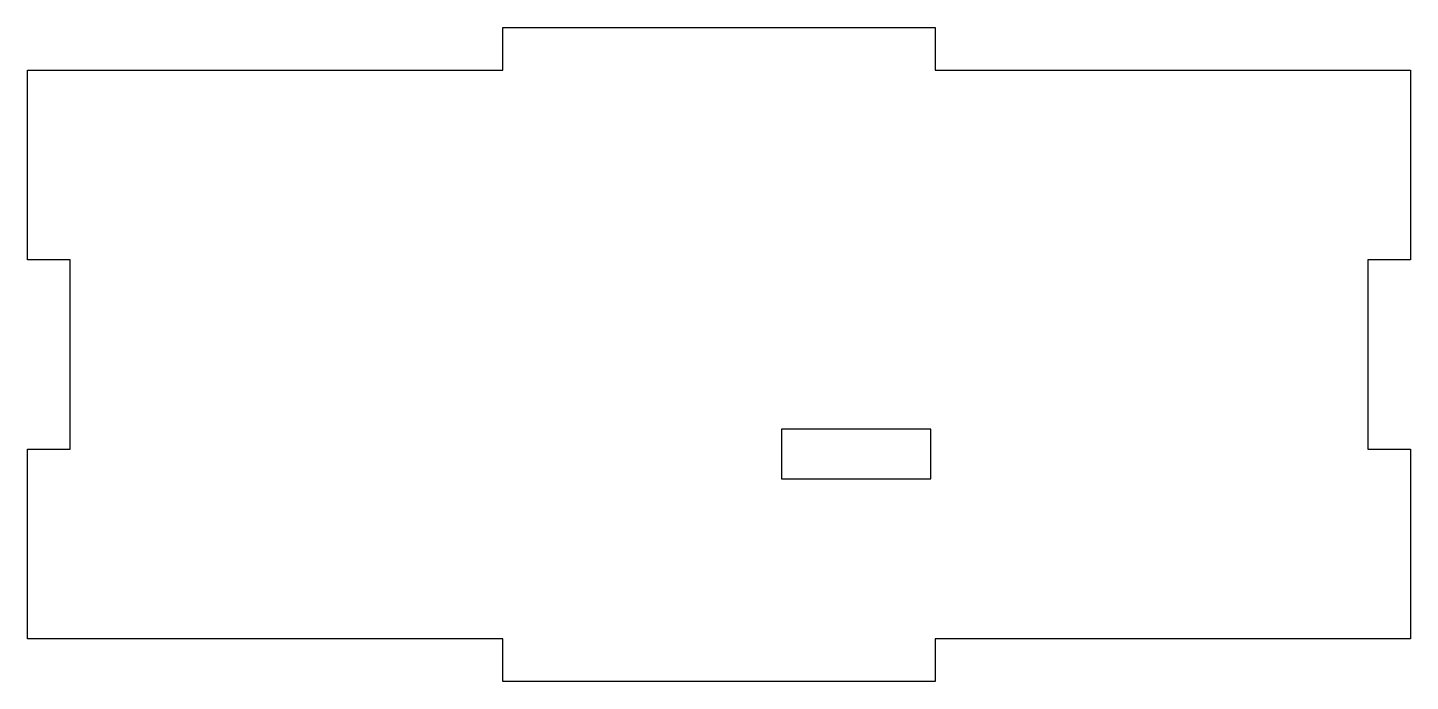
# Model space of a CAD drawing. Header units: millimetres. Extents: x -58.7 to 38.6, y -43 to 3.
import ezdxf

# ---------------------------------------------------------------- set-up
doc = ezdxf.new("R2010")
doc.units = ezdxf.units.MM
doc.layers.get('0').update_dxf_attribs({"linetype": 'CONTINUOUS'})

msp = doc.modelspace()

# ---------------------------------------------------------------- linework, layer by layer
for points in [[(-58.65, -40), (-58.65, -26.667), (-55.65, -26.667), (-55.65, -13.333), (-58.65, -13.333), (-58.65, 0), (-25.217, 0), (-25.217, 3), (5.217, 3), (5.217, 0), (38.65, 0), (38.65, -13.333), (35.65, -13.333), (35.65, -26.667), (38.65, -26.667), (38.65, -40), (5.217, -40), (5.217, -43), (-25.217, -43), (-25.217, -40)], [(-5.6, -25.25), (-5.6, -28.75), (4.9, -28.75), (4.9, -25.25)]]:
    msp.add_lwpolyline(points, close=True)

doc.saveas('drawing.dxf')
